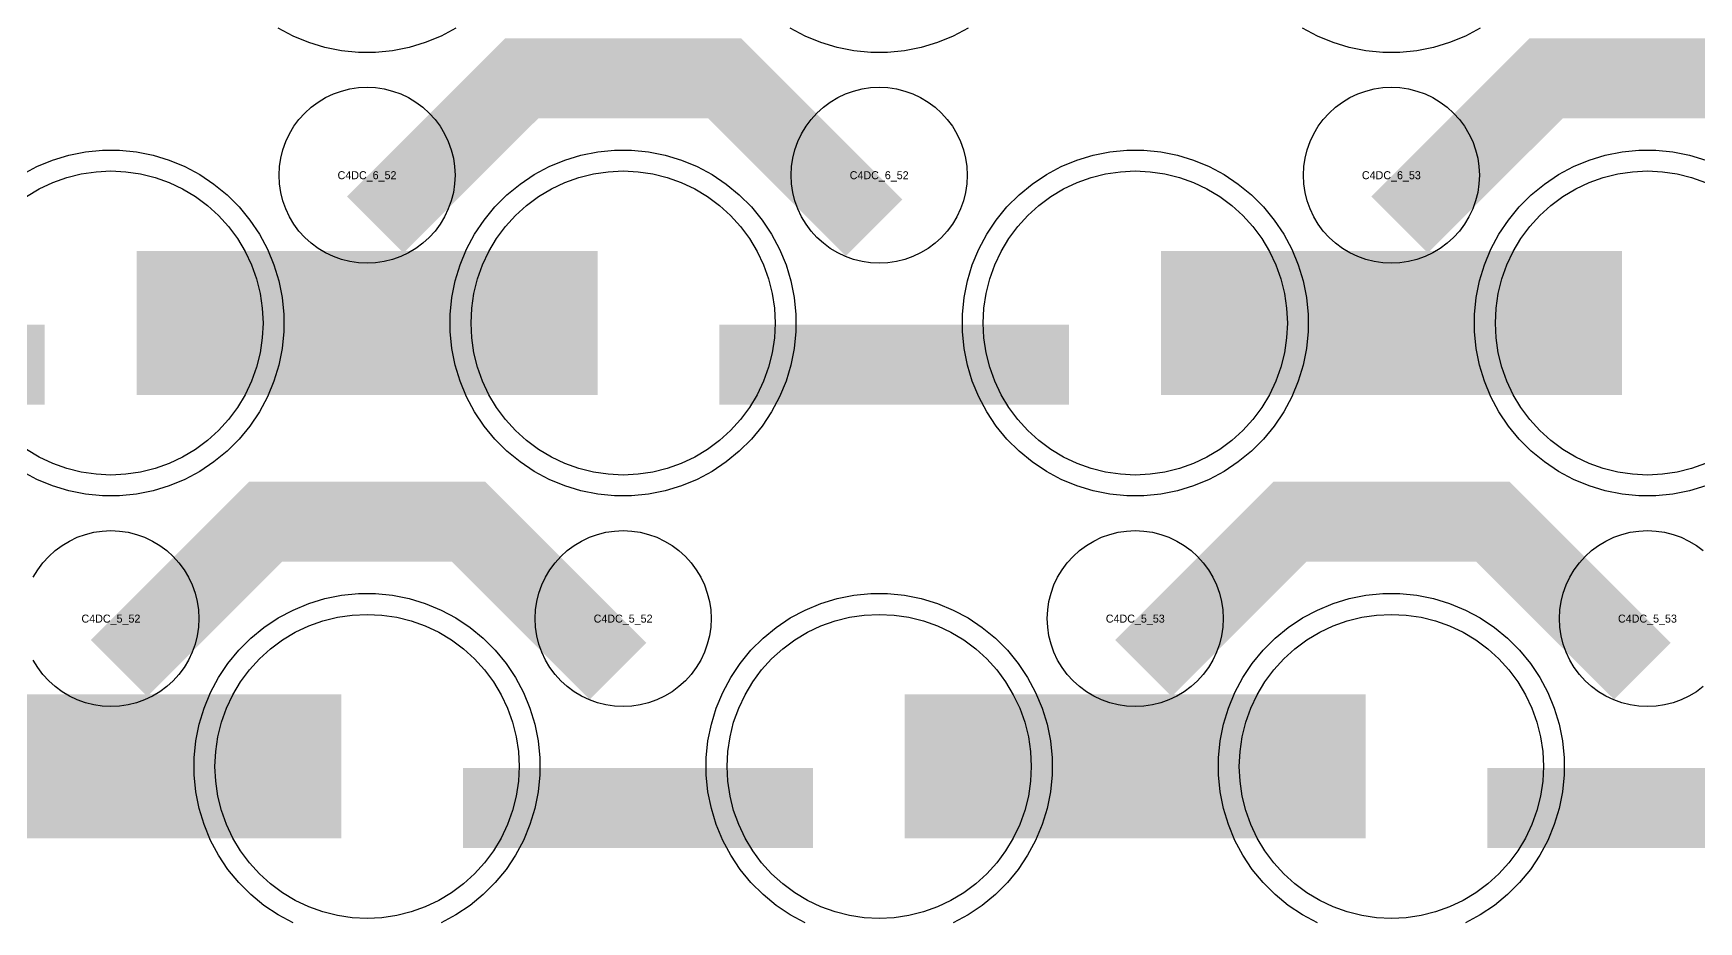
# Model space of a CAD drawing. Extents: x -11880 to 11880, y -14992 to 14992.
# Drawn here: x 4616 to 5136, y -14195 to -13918 of the extents above; entities that cross this region are included whole.
import ezdxf
from ezdxf.enums import TextEntityAlignment as Align

# ---------------------------------------------------------------- set-up
doc = ezdxf.new("R2010")
doc.units = 0
doc.header["$MEASUREMENT"] = 0
for name, color, linetype in [('GDS_775_DT_237', 138, 'CONTINUOUS'), ('RDL1_FS', 34, 'CONTINUOUS'), ('RDL_BS', 160, 'CONTINUOUS')]:
    doc.layers.add(name, color=color, linetype=linetype)

msp = doc.modelspace()

# ---------------------------------------------------------------- linework, layer by layer
at = {"layer": 'RDL1_FS', "color": 241, "true_color": 0xf7abae}
for points in [[(4613.605, -13968.678), (4617.605, -13966.28), (4621.819, -13964.288), (4626.209, -13962.716), (4630.732, -13961.584), (4635.343, -13960.9), (4640, -13960.671), (4644.657, -13960.9), (4649.268, -13961.584), (4653.791, -13962.716), (4658.181, -13964.288), (4662.395, -13966.28), (4666.395, -13968.678), (4670.14, -13971.456), (4673.594, -13974.586), (4676.724, -13978.04), (4679.502, -13981.785), (4681.9, -13985.785), (4683.892, -13989.999), (4685.464, -13994.389), (4686.596, -13998.912), (4687.28, -14003.523), (4687.509, -14008.18), (4687.28, -14012.837), (4686.596, -14017.448), (4685.464, -14021.971), (4683.892, -14026.361), (4681.9, -14030.575), (4679.502, -14034.575), (4676.724, -14038.32), (4673.594, -14041.774), (4670.14, -14044.904), (4666.395, -14047.682), (4662.395, -14050.08), (4658.181, -14052.072), (4653.791, -14053.644), (4649.268, -14054.776), (4644.657, -14055.46), (4640, -14055.689), (4635.343, -14055.46), (4630.732, -14054.776), (4626.209, -14053.644), (4621.819, -14052.072), (4617.605, -14050.08), (4613.605, -14047.682)], [(5138.181, -14052.072), (5133.791, -14053.644), (5129.268, -14054.776), (5124.657, -14055.46), (5120, -14055.689), (5115.343, -14055.46), (5110.732, -14054.776), (5106.209, -14053.644), (5101.819, -14052.072), (5097.605, -14050.08), (5093.605, -14047.682), (5089.86, -14044.904), (5086.406, -14041.774), (5083.276, -14038.32), (5080.498, -14034.575), (5078.1, -14030.575), (5076.108, -14026.361), (5074.536, -14021.971), (5073.404, -14017.448), (5072.72, -14012.837), (5072.491, -14008.18), (5072.72, -14003.523), (5073.404, -13998.912), (5074.536, -13994.389), (5076.108, -13989.999), (5078.1, -13985.785), (5080.498, -13981.785), (5083.276, -13978.04), (5086.406, -13974.586), (5089.86, -13971.456), (5093.605, -13968.678), (5097.605, -13966.28), (5101.819, -13964.288), (5106.209, -13962.716), (5110.732, -13961.584), (5115.343, -13960.9), (5120, -13960.671), (5124.657, -13960.9), (5129.268, -13961.584), (5133.791, -13962.716), (5138.181, -13964.288)]]:
    msp.add_lwpolyline(points, dxfattribs=at)
for points in [[(4800, -14055.689), (4795.343, -14055.46), (4790.732, -14054.776), (4786.209, -14053.644), (4781.819, -14052.072), (4777.605, -14050.08), (4773.605, -14047.682), (4769.86, -14044.904), (4766.406, -14041.774), (4763.276, -14038.32), (4760.498, -14034.575), (4758.1, -14030.575), (4756.108, -14026.361), (4754.536, -14021.971), (4753.404, -14017.448), (4752.72, -14012.837), (4752.491, -14008.18), (4752.72, -14003.523), (4753.404, -13998.912), (4754.536, -13994.389), (4756.108, -13989.999), (4758.1, -13985.785), (4760.498, -13981.785), (4763.276, -13978.04), (4766.406, -13974.586), (4769.86, -13971.456), (4773.605, -13968.678), (4777.605, -13966.28), (4781.819, -13964.288), (4786.209, -13962.716), (4790.732, -13961.584), (4795.343, -13960.9), (4800, -13960.671), (4804.657, -13960.9), (4809.268, -13961.584), (4813.791, -13962.716), (4818.181, -13964.288), (4822.395, -13966.28), (4826.395, -13968.678), (4830.14, -13971.456), (4833.594, -13974.586), (4836.724, -13978.04), (4839.502, -13981.785), (4841.9, -13985.785), (4843.892, -13989.999), (4845.464, -13994.389), (4846.596, -13998.912), (4847.28, -14003.523), (4847.509, -14008.18), (4847.28, -14012.837), (4846.596, -14017.448), (4845.464, -14021.971), (4843.892, -14026.361), (4841.9, -14030.575), (4839.502, -14034.575), (4836.724, -14038.32), (4833.594, -14041.774), (4830.14, -14044.904), (4826.395, -14047.682), (4822.395, -14050.08), (4818.181, -14052.072), (4813.791, -14053.644), (4809.268, -14054.776), (4804.657, -14055.46)], [(4960, -14055.689), (4955.343, -14055.46), (4950.732, -14054.776), (4946.209, -14053.644), (4941.819, -14052.072), (4937.605, -14050.08), (4933.605, -14047.682), (4929.86, -14044.904), (4926.406, -14041.774), (4923.276, -14038.32), (4920.498, -14034.575), (4918.1, -14030.575), (4916.108, -14026.361), (4914.536, -14021.971), (4913.404, -14017.448), (4912.72, -14012.837), (4912.491, -14008.18), (4912.72, -14003.523), (4913.404, -13998.912), (4914.536, -13994.389), (4916.108, -13989.999), (4918.1, -13985.785), (4920.498, -13981.785), (4923.276, -13978.04), (4926.406, -13974.586), (4929.86, -13971.456), (4933.605, -13968.678), (4937.605, -13966.28), (4941.819, -13964.288), (4946.209, -13962.716), (4950.732, -13961.584), (4955.343, -13960.9), (4960, -13960.671), (4964.657, -13960.9), (4969.268, -13961.584), (4973.791, -13962.716), (4978.181, -13964.288), (4982.395, -13966.28), (4986.395, -13968.678), (4990.14, -13971.456), (4993.594, -13974.586), (4996.724, -13978.04), (4999.502, -13981.785), (5001.9, -13985.785), (5003.892, -13989.999), (5005.464, -13994.389), (5006.596, -13998.912), (5007.28, -14003.523), (5007.509, -14008.18), (5007.28, -14012.837), (5006.596, -14017.448), (5005.464, -14021.971), (5003.892, -14026.361), (5001.9, -14030.575), (4999.502, -14034.575), (4996.724, -14038.32), (4993.594, -14041.774), (4990.14, -14044.904), (4986.395, -14047.682), (4982.395, -14050.08), (4978.181, -14052.072), (4973.791, -14053.644), (4969.268, -14054.776), (4964.657, -14055.46)], [(4720, -14194.254), (4715.343, -14194.025), (4710.732, -14193.341), (4706.209, -14192.209), (4701.819, -14190.637), (4697.605, -14188.645), (4693.605, -14186.247), (4689.86, -14183.469), (4686.406, -14180.339), (4683.276, -14176.885), (4680.498, -14173.14), (4678.1, -14169.14), (4676.108, -14164.926), (4674.536, -14160.536), (4673.404, -14156.013), (4672.72, -14151.402), (4672.491, -14146.745), (4672.72, -14142.088), (4673.404, -14137.477), (4674.536, -14132.954), (4676.108, -14128.564), (4678.1, -14124.35), (4680.498, -14120.35), (4683.276, -14116.605), (4686.406, -14113.151), (4689.86, -14110.021), (4693.605, -14107.243), (4697.605, -14104.845), (4701.819, -14102.853), (4706.209, -14101.281), (4710.732, -14100.149), (4715.343, -14099.465), (4720, -14099.236), (4724.657, -14099.465), (4729.268, -14100.149), (4733.791, -14101.281), (4738.181, -14102.853), (4742.395, -14104.845), (4746.395, -14107.243), (4750.14, -14110.021), (4753.594, -14113.151), (4756.724, -14116.605), (4759.502, -14120.35), (4761.9, -14124.35), (4763.892, -14128.564), (4765.464, -14132.954), (4766.596, -14137.477), (4767.28, -14142.088), (4767.509, -14146.745), (4767.28, -14151.402), (4766.596, -14156.013), (4765.464, -14160.536), (4763.892, -14164.926), (4761.9, -14169.14), (4759.502, -14173.14), (4756.724, -14176.885), (4753.594, -14180.339), (4750.14, -14183.469), (4746.395, -14186.247), (4742.395, -14188.645), (4738.181, -14190.637), (4733.791, -14192.209), (4729.268, -14193.341), (4724.657, -14194.025)], [(4880, -14194.254), (4875.343, -14194.025), (4870.732, -14193.341), (4866.209, -14192.209), (4861.819, -14190.637), (4857.605, -14188.645), (4853.605, -14186.247), (4849.86, -14183.469), (4846.406, -14180.339), (4843.276, -14176.885), (4840.498, -14173.14), (4838.1, -14169.14), (4836.108, -14164.926), (4834.536, -14160.536), (4833.404, -14156.013), (4832.72, -14151.402), (4832.491, -14146.745), (4832.72, -14142.088), (4833.404, -14137.477), (4834.536, -14132.954), (4836.108, -14128.564), (4838.1, -14124.35), (4840.498, -14120.35), (4843.276, -14116.605), (4846.406, -14113.151), (4849.86, -14110.021), (4853.605, -14107.243), (4857.605, -14104.845), (4861.819, -14102.853), (4866.209, -14101.281), (4870.732, -14100.149), (4875.343, -14099.465), (4880, -14099.236), (4884.657, -14099.465), (4889.268, -14100.149), (4893.791, -14101.281), (4898.181, -14102.853), (4902.395, -14104.845), (4906.395, -14107.243), (4910.14, -14110.021), (4913.594, -14113.151), (4916.724, -14116.605), (4919.502, -14120.35), (4921.9, -14124.35), (4923.892, -14128.564), (4925.464, -14132.954), (4926.596, -14137.477), (4927.28, -14142.088), (4927.509, -14146.745), (4927.28, -14151.402), (4926.596, -14156.013), (4925.464, -14160.536), (4923.892, -14164.926), (4921.9, -14169.14), (4919.502, -14173.14), (4916.724, -14176.885), (4913.594, -14180.339), (4910.14, -14183.469), (4906.395, -14186.247), (4902.395, -14188.645), (4898.181, -14190.637), (4893.791, -14192.209), (4889.268, -14193.341), (4884.657, -14194.025)], [(5040, -14194.254), (5035.343, -14194.025), (5030.732, -14193.341), (5026.209, -14192.209), (5021.819, -14190.637), (5017.605, -14188.645), (5013.605, -14186.247), (5009.86, -14183.469), (5006.406, -14180.339), (5003.276, -14176.885), (5000.498, -14173.14), (4998.1, -14169.14), (4996.108, -14164.926), (4994.536, -14160.536), (4993.404, -14156.013), (4992.72, -14151.402), (4992.491, -14146.745), (4992.72, -14142.088), (4993.404, -14137.477), (4994.536, -14132.954), (4996.108, -14128.564), (4998.1, -14124.35), (5000.498, -14120.35), (5003.276, -14116.605), (5006.406, -14113.151), (5009.86, -14110.021), (5013.605, -14107.243), (5017.605, -14104.845), (5021.819, -14102.853), (5026.209, -14101.281), (5030.732, -14100.149), (5035.343, -14099.465), (5040, -14099.236), (5044.657, -14099.465), (5049.268, -14100.149), (5053.791, -14101.281), (5058.181, -14102.853), (5062.395, -14104.845), (5066.395, -14107.243), (5070.14, -14110.021), (5073.594, -14113.151), (5076.724, -14116.605), (5079.502, -14120.35), (5081.9, -14124.35), (5083.892, -14128.564), (5085.464, -14132.954), (5086.596, -14137.477), (5087.28, -14142.088), (5087.509, -14146.745), (5087.28, -14151.402), (5086.596, -14156.013), (5085.464, -14160.536), (5083.892, -14164.926), (5081.9, -14169.14), (5079.502, -14173.14), (5076.724, -14176.885), (5073.594, -14180.339), (5070.14, -14183.469), (5066.395, -14186.247), (5062.395, -14188.645), (5058.181, -14190.637), (5053.791, -14192.209), (5049.268, -14193.341), (5044.657, -14194.025)]]:
    msp.add_lwpolyline(points, close=True, dxfattribs=at)
for points in [[(4648.002, -14008.18, 45, 45, 0), (4720.002, -14008.18, 45, 45, 0)], [(4720.002, -14008.18, 45, 45, 0), (4792.002, -14008.18, 45, 45, 0)], [(4968.002, -14008.18, 45, 45, 0), (5040.002, -14008.18, 45, 45, 0)], [(5040.002, -14008.18, 45, 45, 0), (5112.002, -14008.18, 45, 45, 0)], [(4568.002, -14146.745, 45, 45, 0), (4640.002, -14146.745, 45, 45, 0)], [(4640.002, -14146.745, 45, 45, 0), (4712.002, -14146.745, 45, 45, 0)], [(4888.002, -14146.745, 45, 45, 0), (4960.002, -14146.745, 45, 45, 0)], [(4960.002, -14146.745, 45, 45, 0), (5032.002, -14146.745, 45, 45, 0)]]:
    msp.add_lwpolyline(points, format="xyseb", dxfattribs=at)
at = {"layer": 'RDL_BS', "color": 241, "true_color": 0xf7abae}
for points in [[(4747.777, -13915.998), (4743.115, -13918.49), (4738.205, -13920.521), (4733.165, -13922.052), (4727.938, -13923.098), (4722.644, -13923.615), (4717.356, -13923.615), (4712.062, -13923.098), (4706.835, -13922.052), (4701.795, -13920.521), (4696.885, -13918.49), (4692.223, -13915.998)], [(4907.777, -13915.998), (4903.115, -13918.49), (4898.205, -13920.521), (4893.165, -13922.052), (4887.938, -13923.098), (4882.644, -13923.615), (4877.356, -13923.615), (4872.062, -13923.098), (4866.835, -13922.052), (4861.795, -13920.521), (4856.885, -13918.49), (4852.223, -13915.998)], [(5067.777, -13915.998), (5063.115, -13918.49), (5058.205, -13920.521), (5053.165, -13922.052), (5047.938, -13923.098), (5042.644, -13923.615), (5037.356, -13923.615), (5032.062, -13923.098), (5026.835, -13922.052), (5021.795, -13920.521), (5016.885, -13918.49), (5012.223, -13915.998)], [(4612.223, -13961.797), (4616.885, -13959.305), (4621.795, -13957.274), (4626.835, -13955.743), (4632.062, -13954.697), (4637.356, -13954.18), (4642.644, -13954.18), (4647.938, -13954.697), (4653.165, -13955.743), (4658.205, -13957.274), (4663.115, -13959.305), (4667.777, -13961.797), (4672.191, -13964.744), (4676.292, -13968.106), (4680.074, -13971.888), (4683.436, -13975.989), (4686.383, -13980.403), (4688.875, -13985.065), (4690.906, -13989.975), (4692.437, -13995.015), (4693.483, -14000.242), (4694, -14005.536), (4694, -14010.824), (4693.483, -14016.118), (4692.437, -14021.345), (4690.906, -14026.385), (4688.875, -14031.295), (4686.383, -14035.957), (4683.436, -14040.371), (4680.074, -14044.472), (4676.292, -14048.254), (4672.191, -14051.616), (4667.777, -14054.563), (4663.115, -14057.055), (4658.205, -14059.086), (4653.165, -14060.617), (4647.938, -14061.663), (4642.644, -14062.18), (4637.356, -14062.18), (4632.062, -14061.663), (4626.835, -14060.617), (4621.795, -14059.086), (4616.885, -14057.055), (4612.223, -14054.563)], [(5138.205, -14059.086), (5133.165, -14060.617), (5127.938, -14061.663), (5122.644, -14062.18), (5117.356, -14062.18), (5112.062, -14061.663), (5106.835, -14060.617), (5101.795, -14059.086), (5096.885, -14057.055), (5092.223, -14054.563), (5087.809, -14051.616), (5083.708, -14048.254), (5079.926, -14044.472), (5076.564, -14040.371), (5073.617, -14035.957), (5071.125, -14031.295), (5069.094, -14026.385), (5067.563, -14021.345), (5066.517, -14016.118), (5066, -14010.824), (5066, -14005.536), (5066.517, -14000.242), (5067.563, -13995.015), (5069.094, -13989.975), (5071.125, -13985.065), (5073.617, -13980.403), (5076.564, -13975.989), (5079.926, -13971.888), (5083.708, -13968.106), (5087.809, -13964.744), (5092.223, -13961.797), (5096.885, -13959.305), (5101.795, -13957.274), (5106.835, -13955.743), (5112.062, -13954.697), (5117.356, -13954.18), (5122.644, -13954.18), (5127.938, -13954.697), (5133.165, -13955.743), (5138.205, -13957.274)], [(4696.885, -14195.62), (4692.223, -14193.128), (4687.809, -14190.181), (4683.708, -14186.819), (4679.926, -14183.037), (4676.564, -14178.936), (4673.617, -14174.522), (4671.125, -14169.86), (4669.094, -14164.95), (4667.563, -14159.91), (4666.517, -14154.683), (4666, -14149.389), (4666, -14144.101), (4666.517, -14138.807), (4667.563, -14133.58), (4669.094, -14128.54), (4671.125, -14123.63), (4673.617, -14118.968), (4676.564, -14114.554), (4679.926, -14110.453), (4683.708, -14106.671), (4687.809, -14103.309), (4692.223, -14100.362), (4696.885, -14097.87), (4701.795, -14095.839), (4706.835, -14094.308), (4712.062, -14093.262), (4717.356, -14092.745), (4722.644, -14092.745), (4727.938, -14093.262), (4733.165, -14094.308), (4738.205, -14095.839), (4743.115, -14097.87), (4747.777, -14100.362), (4752.191, -14103.309), (4756.292, -14106.671), (4760.074, -14110.453), (4763.436, -14114.554), (4766.383, -14118.968), (4768.875, -14123.63), (4770.906, -14128.54), (4772.437, -14133.58), (4773.483, -14138.807), (4774, -14144.101), (4774, -14149.389), (4773.483, -14154.683), (4772.437, -14159.91), (4770.906, -14164.95), (4768.875, -14169.86), (4766.383, -14174.522), (4763.436, -14178.936), (4760.074, -14183.037), (4756.292, -14186.819), (4752.191, -14190.181), (4747.777, -14193.128), (4743.115, -14195.62)], [(4856.885, -14195.62), (4852.223, -14193.128), (4847.809, -14190.181), (4843.708, -14186.819), (4839.926, -14183.037), (4836.564, -14178.936), (4833.617, -14174.522), (4831.125, -14169.86), (4829.094, -14164.95), (4827.563, -14159.91), (4826.517, -14154.683), (4826, -14149.389), (4826, -14144.101), (4826.517, -14138.807), (4827.563, -14133.58), (4829.094, -14128.54), (4831.125, -14123.63), (4833.617, -14118.968), (4836.564, -14114.554), (4839.926, -14110.453), (4843.708, -14106.671), (4847.809, -14103.309), (4852.223, -14100.362), (4856.885, -14097.87), (4861.795, -14095.839), (4866.835, -14094.308), (4872.062, -14093.262), (4877.356, -14092.745), (4882.644, -14092.745), (4887.938, -14093.262), (4893.165, -14094.308), (4898.205, -14095.839), (4903.115, -14097.87), (4907.777, -14100.362), (4912.191, -14103.309), (4916.292, -14106.671), (4920.074, -14110.453), (4923.436, -14114.554), (4926.383, -14118.968), (4928.875, -14123.63), (4930.906, -14128.54), (4932.437, -14133.58), (4933.483, -14138.807), (4934, -14144.101), (4934, -14149.389), (4933.483, -14154.683), (4932.437, -14159.91), (4930.906, -14164.95), (4928.875, -14169.86), (4926.383, -14174.522), (4923.436, -14178.936), (4920.074, -14183.037), (4916.292, -14186.819), (4912.191, -14190.181), (4907.777, -14193.128), (4903.115, -14195.62)], [(5016.885, -14195.62), (5012.223, -14193.128), (5007.809, -14190.181), (5003.708, -14186.819), (4999.926, -14183.037), (4996.564, -14178.936), (4993.617, -14174.522), (4991.125, -14169.86), (4989.094, -14164.95), (4987.563, -14159.91), (4986.517, -14154.683), (4986, -14149.389), (4986, -14144.101), (4986.517, -14138.807), (4987.563, -14133.58), (4989.094, -14128.54), (4991.125, -14123.63), (4993.617, -14118.968), (4996.564, -14114.554), (4999.926, -14110.453), (5003.708, -14106.671), (5007.809, -14103.309), (5012.223, -14100.362), (5016.885, -14097.87), (5021.795, -14095.839), (5026.835, -14094.308), (5032.062, -14093.262), (5037.356, -14092.745), (5042.644, -14092.745), (5047.938, -14093.262), (5053.165, -14094.308), (5058.205, -14095.839), (5063.115, -14097.87), (5067.777, -14100.362), (5072.191, -14103.309), (5076.292, -14106.671), (5080.074, -14110.453), (5083.436, -14114.554), (5086.383, -14118.968), (5088.875, -14123.63), (5090.906, -14128.54), (5092.437, -14133.58), (5093.483, -14138.807), (5094, -14144.101), (5094, -14149.389), (5093.483, -14154.683), (5092.437, -14159.91), (5090.906, -14164.95), (5088.875, -14169.86), (5086.383, -14174.522), (5083.436, -14178.936), (5080.074, -14183.037), (5076.292, -14186.819), (5072.191, -14190.181), (5067.777, -14193.128), (5063.115, -14195.62)]]:
    msp.add_lwpolyline(points, dxfattribs=at)
at = {"layer": 'RDL_BS'}
for points in [[(4722.562, -13977.494, 25, 25, 0), (4768.377, -13931.679, 25, 25, 0), (4801.93, -13931.679, 25, 25, 0)], [(4878.401, -13978.393, 25, 25, 0), (4831.687, -13931.679, 25, 25, 0), (4801.929, -13931.679, 25, 25, 0)], [(5042.562, -13977.494, 25, 25, 0), (5088.377, -13931.679, 25, 25, 0), (5121.93, -13931.679, 25, 25, 0)], [(5198.401, -13978.393, 25, 25, 0), (5151.687, -13931.679, 25, 25, 0), (5121.929, -13931.679, 25, 25, 0)], [(4642.562, -14116.059, 25, 25, 0), (4688.377, -14070.244, 25, 25, 0), (4721.93, -14070.244, 25, 25, 0)], [(4798.401, -14116.958, 25, 25, 0), (4751.687, -14070.244, 25, 25, 0), (4721.929, -14070.244, 25, 25, 0)], [(4962.562, -14116.059, 25, 25, 0), (5008.377, -14070.244, 25, 25, 0), (5041.93, -14070.244, 25, 25, 0)], [(5118.401, -14116.958, 25, 25, 0), (5071.687, -14070.244, 25, 25, 0), (5041.929, -14070.244, 25, 25, 0)]]:
    msp.add_lwpolyline(points, format="xyseb", dxfattribs=at)
for points in [[(4720, -13989.486), (4717.307, -13989.354), (4714.635, -13988.958), (4712.016, -13988.301), (4709.481, -13987.394), (4707.044, -13986.242), (4704.72, -13984.849), (4702.557, -13983.246), (4700.558, -13981.434), (4698.746, -13979.435), (4697.143, -13977.272), (4695.75, -13974.948), (4694.598, -13972.511), (4693.691, -13969.976), (4693.034, -13967.357), (4692.638, -13964.685), (4692.506, -13961.992), (4692.638, -13959.299), (4693.034, -13956.627), (4693.691, -13954.008), (4694.598, -13951.473), (4695.75, -13949.036), (4697.143, -13946.712), (4698.746, -13944.549), (4700.558, -13942.55), (4702.557, -13940.738), (4704.72, -13939.135), (4707.044, -13937.742), (4709.481, -13936.59), (4712.016, -13935.683), (4714.635, -13935.026), (4717.307, -13934.63), (4720, -13934.498), (4722.693, -13934.63), (4725.365, -13935.026), (4727.984, -13935.683), (4730.519, -13936.59), (4732.956, -13937.742), (4735.28, -13939.135), (4737.443, -13940.738), (4739.442, -13942.55), (4741.254, -13944.549), (4742.857, -13946.712), (4744.25, -13949.036), (4745.402, -13951.473), (4746.309, -13954.008), (4746.966, -13956.627), (4747.362, -13959.299), (4747.494, -13961.992), (4747.362, -13964.685), (4746.966, -13967.357), (4746.309, -13969.976), (4745.402, -13972.511), (4744.25, -13974.948), (4742.857, -13977.272), (4741.254, -13979.435), (4739.442, -13981.434), (4737.443, -13983.246), (4735.28, -13984.849), (4732.956, -13986.242), (4730.519, -13987.394), (4727.984, -13988.301), (4725.365, -13988.958), (4722.693, -13989.354)], [(4880, -13989.486), (4877.307, -13989.354), (4874.635, -13988.958), (4872.016, -13988.301), (4869.481, -13987.394), (4867.044, -13986.242), (4864.72, -13984.849), (4862.557, -13983.246), (4860.558, -13981.434), (4858.746, -13979.435), (4857.143, -13977.272), (4855.75, -13974.948), (4854.598, -13972.511), (4853.691, -13969.976), (4853.034, -13967.357), (4852.638, -13964.685), (4852.506, -13961.992), (4852.638, -13959.299), (4853.034, -13956.627), (4853.691, -13954.008), (4854.598, -13951.473), (4855.75, -13949.036), (4857.143, -13946.712), (4858.746, -13944.549), (4860.558, -13942.55), (4862.557, -13940.738), (4864.72, -13939.135), (4867.044, -13937.742), (4869.481, -13936.59), (4872.016, -13935.683), (4874.635, -13935.026), (4877.307, -13934.63), (4880, -13934.498), (4882.693, -13934.63), (4885.365, -13935.026), (4887.984, -13935.683), (4890.519, -13936.59), (4892.956, -13937.742), (4895.28, -13939.135), (4897.443, -13940.738), (4899.442, -13942.55), (4901.254, -13944.549), (4902.857, -13946.712), (4904.25, -13949.036), (4905.402, -13951.473), (4906.309, -13954.008), (4906.966, -13956.627), (4907.362, -13959.299), (4907.494, -13961.992), (4907.362, -13964.685), (4906.966, -13967.357), (4906.309, -13969.976), (4905.402, -13972.511), (4904.25, -13974.948), (4902.857, -13977.272), (4901.254, -13979.435), (4899.442, -13981.434), (4897.443, -13983.246), (4895.28, -13984.849), (4892.956, -13986.242), (4890.519, -13987.394), (4887.984, -13988.301), (4885.365, -13988.958), (4882.693, -13989.354)], [(5040, -13989.486), (5037.307, -13989.354), (5034.635, -13988.958), (5032.016, -13988.301), (5029.481, -13987.394), (5027.044, -13986.242), (5024.72, -13984.849), (5022.557, -13983.246), (5020.558, -13981.434), (5018.746, -13979.435), (5017.143, -13977.272), (5015.75, -13974.948), (5014.598, -13972.511), (5013.691, -13969.976), (5013.034, -13967.357), (5012.638, -13964.685), (5012.506, -13961.992), (5012.638, -13959.299), (5013.034, -13956.627), (5013.691, -13954.008), (5014.598, -13951.473), (5015.75, -13949.036), (5017.143, -13946.712), (5018.746, -13944.549), (5020.558, -13942.55), (5022.557, -13940.738), (5024.72, -13939.135), (5027.044, -13937.742), (5029.481, -13936.59), (5032.016, -13935.683), (5034.635, -13935.026), (5037.307, -13934.63), (5040, -13934.498), (5042.693, -13934.63), (5045.365, -13935.026), (5047.984, -13935.683), (5050.519, -13936.59), (5052.956, -13937.742), (5055.28, -13939.135), (5057.443, -13940.738), (5059.442, -13942.55), (5061.254, -13944.549), (5062.857, -13946.712), (5064.25, -13949.036), (5065.402, -13951.473), (5066.309, -13954.008), (5066.966, -13956.627), (5067.362, -13959.299), (5067.494, -13961.992), (5067.362, -13964.685), (5066.966, -13967.357), (5066.309, -13969.976), (5065.402, -13972.511), (5064.25, -13974.948), (5062.857, -13977.272), (5061.254, -13979.435), (5059.442, -13981.434), (5057.443, -13983.246), (5055.28, -13984.849), (5052.956, -13986.242), (5050.519, -13987.394), (5047.984, -13988.301), (5045.365, -13988.958), (5042.693, -13989.354)], [(4800, -14128.051), (4797.307, -14127.919), (4794.635, -14127.523), (4792.016, -14126.866), (4789.481, -14125.959), (4787.044, -14124.807), (4784.72, -14123.414), (4782.557, -14121.811), (4780.558, -14119.999), (4778.746, -14118), (4777.143, -14115.837), (4775.75, -14113.513), (4774.598, -14111.076), (4773.691, -14108.541), (4773.034, -14105.922), (4772.638, -14103.25), (4772.506, -14100.557), (4772.638, -14097.864), (4773.034, -14095.192), (4773.691, -14092.573), (4774.598, -14090.038), (4775.75, -14087.601), (4777.143, -14085.277), (4778.746, -14083.114), (4780.558, -14081.115), (4782.557, -14079.303), (4784.72, -14077.7), (4787.044, -14076.307), (4789.481, -14075.155), (4792.016, -14074.248), (4794.635, -14073.591), (4797.307, -14073.195), (4800, -14073.063), (4802.693, -14073.195), (4805.365, -14073.591), (4807.984, -14074.248), (4810.519, -14075.155), (4812.956, -14076.307), (4815.28, -14077.7), (4817.443, -14079.303), (4819.442, -14081.115), (4821.254, -14083.114), (4822.857, -14085.277), (4824.25, -14087.601), (4825.402, -14090.038), (4826.309, -14092.573), (4826.966, -14095.192), (4827.362, -14097.864), (4827.494, -14100.557), (4827.362, -14103.25), (4826.966, -14105.922), (4826.309, -14108.541), (4825.402, -14111.076), (4824.25, -14113.513), (4822.857, -14115.837), (4821.254, -14118), (4819.442, -14119.999), (4817.443, -14121.811), (4815.28, -14123.414), (4812.956, -14124.807), (4810.519, -14125.959), (4807.984, -14126.866), (4805.365, -14127.523), (4802.693, -14127.919)], [(4960, -14128.051), (4957.307, -14127.919), (4954.635, -14127.523), (4952.016, -14126.866), (4949.481, -14125.959), (4947.044, -14124.807), (4944.72, -14123.414), (4942.557, -14121.811), (4940.558, -14119.999), (4938.746, -14118), (4937.143, -14115.837), (4935.75, -14113.513), (4934.598, -14111.076), (4933.691, -14108.541), (4933.034, -14105.922), (4932.638, -14103.25), (4932.506, -14100.557), (4932.638, -14097.864), (4933.034, -14095.192), (4933.691, -14092.573), (4934.598, -14090.038), (4935.75, -14087.601), (4937.143, -14085.277), (4938.746, -14083.114), (4940.558, -14081.115), (4942.557, -14079.303), (4944.72, -14077.7), (4947.044, -14076.307), (4949.481, -14075.155), (4952.016, -14074.248), (4954.635, -14073.591), (4957.307, -14073.195), (4960, -14073.063), (4962.693, -14073.195), (4965.365, -14073.591), (4967.984, -14074.248), (4970.519, -14075.155), (4972.956, -14076.307), (4975.28, -14077.7), (4977.443, -14079.303), (4979.442, -14081.115), (4981.254, -14083.114), (4982.857, -14085.277), (4984.25, -14087.601), (4985.402, -14090.038), (4986.309, -14092.573), (4986.966, -14095.192), (4987.362, -14097.864), (4987.494, -14100.557), (4987.362, -14103.25), (4986.966, -14105.922), (4986.309, -14108.541), (4985.402, -14111.076), (4984.25, -14113.513), (4982.857, -14115.837), (4981.254, -14118), (4979.442, -14119.999), (4977.443, -14121.811), (4975.28, -14123.414), (4972.956, -14124.807), (4970.519, -14125.959), (4967.984, -14126.866), (4965.365, -14127.523), (4962.693, -14127.919)]]:
    msp.add_lwpolyline(points, close=True, dxfattribs=at)
at = {"layer": 'RDL_BS', "color": 241, "true_color": 0xf7abae}
for points in [[(4797.356, -14062.18), (4792.062, -14061.663), (4786.835, -14060.617), (4781.795, -14059.086), (4776.885, -14057.055), (4772.223, -14054.563), (4767.809, -14051.616), (4763.708, -14048.254), (4759.926, -14044.472), (4756.564, -14040.371), (4753.617, -14035.957), (4751.125, -14031.295), (4749.094, -14026.385), (4747.563, -14021.345), (4746.517, -14016.118), (4746, -14010.824), (4746, -14005.536), (4746.517, -14000.242), (4747.563, -13995.015), (4749.094, -13989.975), (4751.125, -13985.065), (4753.617, -13980.403), (4756.564, -13975.989), (4759.926, -13971.888), (4763.708, -13968.106), (4767.809, -13964.744), (4772.223, -13961.797), (4776.885, -13959.305), (4781.795, -13957.274), (4786.835, -13955.743), (4792.062, -13954.697), (4797.356, -13954.18), (4802.644, -13954.18), (4807.938, -13954.697), (4813.165, -13955.743), (4818.205, -13957.274), (4823.115, -13959.305), (4827.777, -13961.797), (4832.191, -13964.744), (4836.292, -13968.106), (4840.074, -13971.888), (4843.436, -13975.989), (4846.383, -13980.403), (4848.875, -13985.065), (4850.906, -13989.975), (4852.437, -13995.015), (4853.483, -14000.242), (4854, -14005.536), (4854, -14010.824), (4853.483, -14016.118), (4852.437, -14021.345), (4850.906, -14026.385), (4848.875, -14031.295), (4846.383, -14035.957), (4843.436, -14040.371), (4840.074, -14044.472), (4836.292, -14048.254), (4832.191, -14051.616), (4827.777, -14054.563), (4823.115, -14057.055), (4818.205, -14059.086), (4813.165, -14060.617), (4807.938, -14061.663), (4802.644, -14062.18)], [(4957.356, -14062.18), (4952.062, -14061.663), (4946.835, -14060.617), (4941.795, -14059.086), (4936.885, -14057.055), (4932.223, -14054.563), (4927.809, -14051.616), (4923.708, -14048.254), (4919.926, -14044.472), (4916.564, -14040.371), (4913.617, -14035.957), (4911.125, -14031.295), (4909.094, -14026.385), (4907.563, -14021.345), (4906.517, -14016.118), (4906, -14010.824), (4906, -14005.536), (4906.517, -14000.242), (4907.563, -13995.015), (4909.094, -13989.975), (4911.125, -13985.065), (4913.617, -13980.403), (4916.564, -13975.989), (4919.926, -13971.888), (4923.708, -13968.106), (4927.809, -13964.744), (4932.223, -13961.797), (4936.885, -13959.305), (4941.795, -13957.274), (4946.835, -13955.743), (4952.062, -13954.697), (4957.356, -13954.18), (4962.644, -13954.18), (4967.938, -13954.697), (4973.165, -13955.743), (4978.205, -13957.274), (4983.115, -13959.305), (4987.777, -13961.797), (4992.191, -13964.744), (4996.292, -13968.106), (5000.074, -13971.888), (5003.436, -13975.989), (5006.383, -13980.403), (5008.875, -13985.065), (5010.906, -13989.975), (5012.437, -13995.015), (5013.483, -14000.242), (5014, -14005.536), (5014, -14010.824), (5013.483, -14016.118), (5012.437, -14021.345), (5010.906, -14026.385), (5008.875, -14031.295), (5006.383, -14035.957), (5003.436, -14040.371), (5000.074, -14044.472), (4996.292, -14048.254), (4992.191, -14051.616), (4987.777, -14054.563), (4983.115, -14057.055), (4978.205, -14059.086), (4973.165, -14060.617), (4967.938, -14061.663), (4962.644, -14062.18)]]:
    msp.add_lwpolyline(points, close=True, dxfattribs=at)
for points in [[(4510.016, -14021.193, 25, 25, 0), (4619.281, -14021.193, 25, 25, 0)], [(4830.016, -14021.193, 25, 25, 0), (4939.281, -14021.193, 25, 25, 0)], [(4750.016, -14159.758, 25, 25, 0), (4859.281, -14159.758, 25, 25, 0)], [(5070.016, -14159.758, 25, 25, 0), (5179.281, -14159.758, 25, 25, 0)]]:
    msp.add_lwpolyline(points, format="xyseb", dxfattribs=at)
at = {"layer": 'RDL_BS'}
for points in [[(4615.75, -14087.601), (4617.143, -14085.277), (4618.746, -14083.114), (4620.558, -14081.115), (4622.557, -14079.303), (4624.72, -14077.7), (4627.044, -14076.307), (4629.481, -14075.155), (4632.016, -14074.248), (4634.635, -14073.591), (4637.307, -14073.195), (4640, -14073.063), (4642.693, -14073.195), (4645.365, -14073.591), (4647.984, -14074.248), (4650.519, -14075.155), (4652.956, -14076.307), (4655.28, -14077.7), (4657.443, -14079.303), (4659.442, -14081.115), (4661.254, -14083.114), (4662.857, -14085.277), (4664.25, -14087.601), (4665.402, -14090.038), (4666.309, -14092.573), (4666.966, -14095.192), (4667.362, -14097.864), (4667.494, -14100.557), (4667.362, -14103.25), (4666.966, -14105.922), (4666.309, -14108.541), (4665.402, -14111.076), (4664.25, -14113.513), (4662.857, -14115.837), (4661.254, -14118), (4659.442, -14119.999), (4657.443, -14121.811), (4655.28, -14123.414), (4652.956, -14124.807), (4650.519, -14125.959), (4647.984, -14126.866), (4645.365, -14127.523), (4642.693, -14127.919), (4640, -14128.051), (4637.307, -14127.919), (4634.635, -14127.523), (4632.016, -14126.866), (4629.481, -14125.959), (4627.044, -14124.807), (4624.72, -14123.414), (4622.557, -14121.811), (4620.558, -14119.999), (4618.746, -14118), (4617.143, -14115.837), (4615.75, -14113.513)], [(5137.443, -14121.811), (5135.28, -14123.414), (5132.956, -14124.807), (5130.519, -14125.959), (5127.984, -14126.866), (5125.365, -14127.523), (5122.693, -14127.919), (5120, -14128.051), (5117.307, -14127.919), (5114.635, -14127.523), (5112.016, -14126.866), (5109.481, -14125.959), (5107.044, -14124.807), (5104.72, -14123.414), (5102.557, -14121.811), (5100.558, -14119.999), (5098.746, -14118), (5097.143, -14115.837), (5095.75, -14113.513), (5094.598, -14111.076), (5093.691, -14108.541), (5093.034, -14105.922), (5092.638, -14103.25), (5092.506, -14100.557), (5092.638, -14097.864), (5093.034, -14095.192), (5093.691, -14092.573), (5094.598, -14090.038), (5095.75, -14087.601), (5097.143, -14085.277), (5098.746, -14083.114), (5100.558, -14081.115), (5102.557, -14079.303), (5104.72, -14077.7), (5107.044, -14076.307), (5109.481, -14075.155), (5112.016, -14074.248), (5114.635, -14073.591), (5117.307, -14073.195), (5120, -14073.063), (5122.693, -14073.195), (5125.365, -14073.591), (5127.984, -14074.248), (5130.519, -14075.155), (5132.956, -14076.307), (5135.28, -14077.7), (5137.443, -14079.303)]]:
    msp.add_lwpolyline(points, dxfattribs=at)

# ---------------------------------------------------------------- texts
at = {"layer": 'GDS_775_DT_237'}
for s, p in [('C4DC_6_52', (4720, -13961.992)), ('C4DC_6_52', (4720, -13961.992)), ('C4DC_6_52', (4880, -13961.992)), ('C4DC_6_52', (4880, -13961.992)), ('C4DC_6_53', (5040, -13961.992)), ('C4DC_6_53', (5040, -13961.992)), ('C4DC_5_52', (4640, -14100.557)), ('C4DC_5_52', (4640, -14100.557)), ('C4DC_5_52', (4800, -14100.557)), ('C4DC_5_52', (4800, -14100.557)), ('C4DC_5_53', (4960, -14100.557)), ('C4DC_5_53', (4960, -14100.557)), ('C4DC_5_53', (5120, -14100.557)), ('C4DC_5_53', (5120, -14100.557))]:
    msp.add_text(s, height=2.5, dxfattribs=at).set_placement(p, align=Align.MIDDLE_CENTER)

doc.saveas('drawing.dxf')
